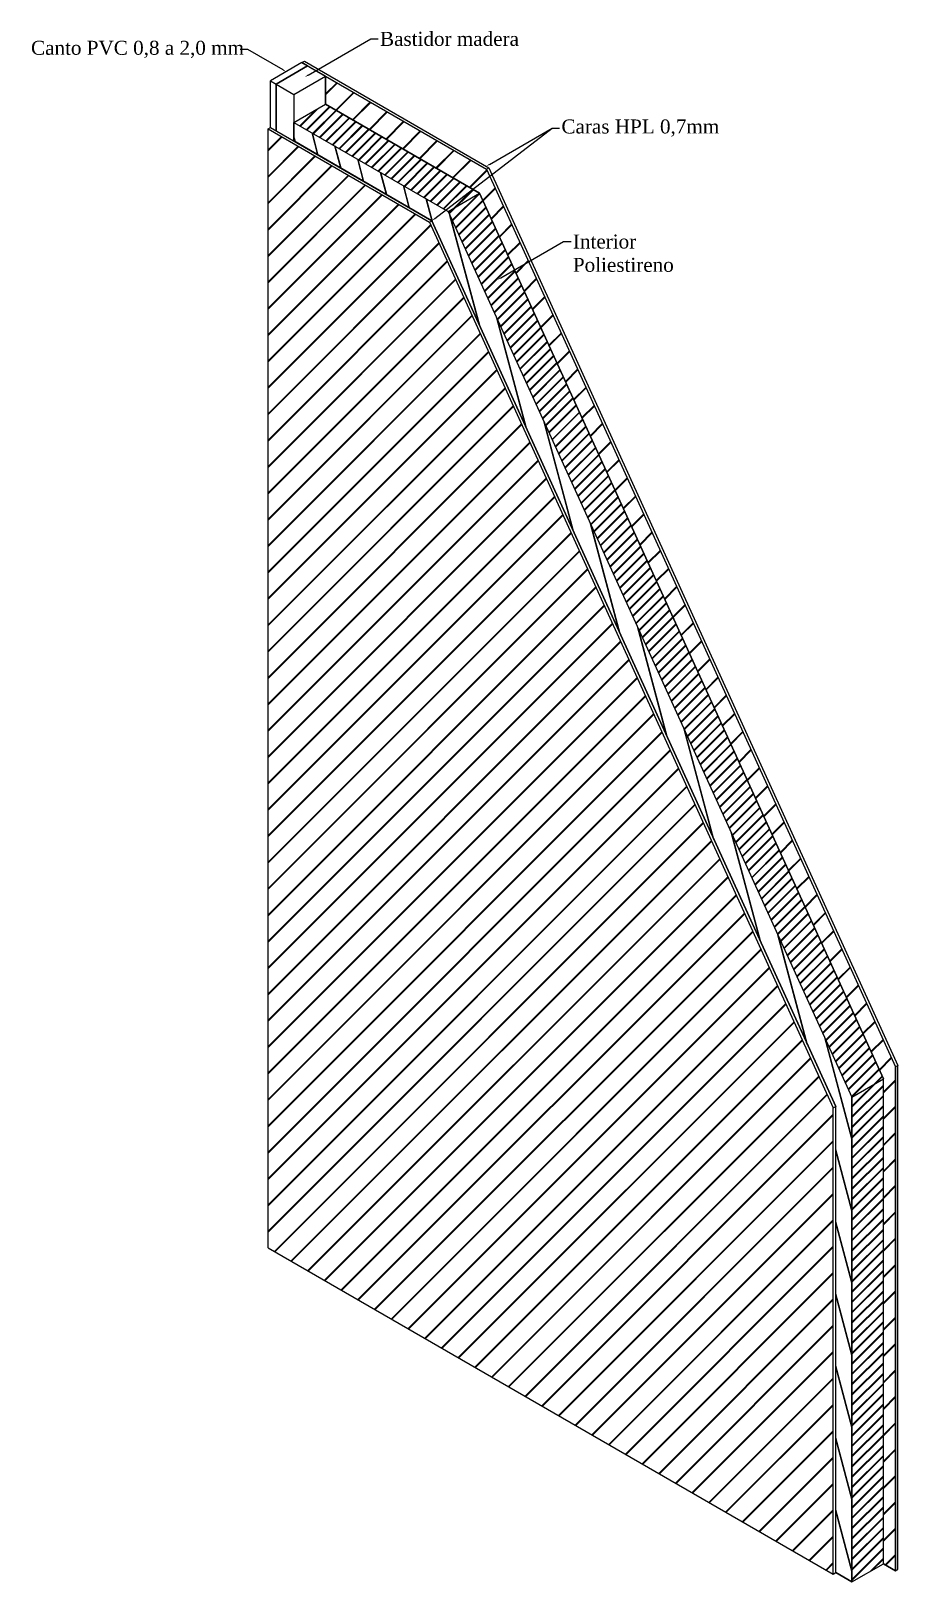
# Model space of a CAD drawing. Header units: millimetres. Extents: x 375 to 19686, y 637 to 5744.
# Drawn here: x 18756 to 19686, y 3907 to 5571 of the extents above; entities that cross this region are included whole.
import ezdxf
from ezdxf import colors
from ezdxf.entities.mleader import LeaderData, LeaderLine
from ezdxf.math import Vec2, Vec3

# ---------------------------------------------------------------- set-up
doc = ezdxf.new("R2010")
doc.units = ezdxf.units.MM
doc.layers.add('auxiliares', color=10, linetype='Continuous')
doc.styles.add('Anotativo', font='txt.shx')
doc.styles.get("Standard").update_dxf_attribs({"font": 'txt.shx'})

msp = doc.modelspace()

# ---------------------------------------------------------------- hatches: boundary and pattern name
at = {"true_color": 0x636466}
h = msp.add_hatch(dxfattribs=at)
h.set_pattern_fill('JIS_LC_20A', color=251)
h.set_pattern_definition([(45, (19071.543, 3919.309), (-14.14214, 14.14214), []), (45, (19072.543, 3919.309), (-14.14214, 14.14214), [])])
h.paths.add_polyline_path([(19071.543, 5492.309), (19071.543, 5522.309), (19244.159, 5422.648), (19682.957, 4459.958), (19682.957, 3919.309), (19669.966, 3926.809), (19669.966, 4446.809), (19236.953, 5396.809)])
h = msp.add_hatch(dxfattribs=at)
h.set_pattern_fill('JIS_LC_8A', color=251)
h.set_pattern_definition([(45, (19037.768, 3907.309), (-5.515433, 5.515433), []), (45, (19038.768, 3907.309), (-5.515433, 5.515433), [])])
h.paths.add_polyline_path([(19203.179, 5377.309), (19636.191, 4427.309), (19669.966, 4446.809), (19236.953, 5396.809)])
h.paths.add_polyline_path([(19037.768, 5472.809), (19203.179, 5377.309), (19236.953, 5396.809), (19071.543, 5492.309)])
h.paths.add_polyline_path([(19636.191, 4427.309), (19636.191, 3907.309), (19669.966, 3926.809), (19669.966, 4446.809)])
h = msp.add_hatch(dxfattribs=at)
h.set_pattern_fill('JIS_LC_20', color=251, angle=60)
h.set_pattern_definition([(105, (20288.254, 3185.34), (-19.31852, -5.17638), []), (105, (20288.454, 3185.687), (-19.31852, -5.17638), [])])
h.paths.add_polyline_path([(19037.768, 5452.809), (19185.858, 5367.309), (19618.871, 4417.309), (19618.871, 3917.309), (19636.191, 3907.309), (19636.191, 4427.309), (19203.179, 5377.309), (19037.768, 5472.809)])
h = msp.add_hatch(dxfattribs=at)
h.set_pattern_fill('JIS_LC_20A', color=251)
h.set_pattern_definition([(45, (19010.055, 3915.809), (-14.14214, 14.14214), []), (45, (19011.055, 3915.809), (-14.14214, 14.14214), [])])
h.paths.add_polyline_path([(19010.055, 4265.809), (19010.055, 5465.809), (19183.26, 5365.809), (19616.273, 4415.809), (19616.273, 3915.809)])

# ---------------------------------------------------------------- linework, layer by layer
for p, q in [((19046.428, 5536.809), (19012.653, 5517.309)), ((19018.715, 5513.809), (19052.49, 5533.309)), ((19052.49, 5533.309), (19018.715, 5513.809)), ((19046.428, 5536.809), (19049.026, 5538.309)), ((19052.49, 5533.309), (19046.428, 5536.809)), ((19046.428, 5536.809), (19244.159, 5422.648)), ((19049.026, 5538.309), (19246.758, 5424.148)), ((19071.543, 5522.309), (19052.49, 5533.309)), ((19012.653, 5467.309), (19012.653, 5517.309)), ((19012.653, 5517.309), (19018.715, 5513.809)), ((19018.715, 5513.809), (19018.715, 5463.809)), ((19018.715, 5463.809), (19018.715, 5513.809)), ((19018.715, 5513.809), (19037.768, 5502.809)), ((19037.768, 5502.809), (19071.543, 5522.309)), ((19071.543, 5522.309), (19071.543, 5492.309)), ((19037.768, 5502.809), (19037.768, 5452.809)), ((19037.768, 5472.809), (19071.543, 5492.309)), ((19071.543, 5492.309), (19236.953, 5396.809)), ((19037.768, 5472.809), (19203.179, 5377.309)), ((19010.055, 5465.809), (19012.653, 5467.309)), ((19010.055, 4265.809), (19010.055, 5465.809)), ((19010.055, 5465.809), (19183.26, 5365.809)), ((19012.653, 5467.309), (19185.858, 5367.309)), ((19244.159, 5422.648), (19246.758, 5424.148)), ((19246.758, 5424.148), (19685.674, 4461.196)), ((19244.159, 5422.648), (19682.957, 4459.958)), ((19203.179, 5377.309), (19236.953, 5396.809)), ((19236.953, 5396.809), (19669.966, 4446.809)), ((19203.179, 5377.309), (19636.191, 4427.309)), ((19183.26, 5365.809), (19185.858, 5367.309)), ((19183.26, 5365.809), (19616.273, 4415.809)), ((19185.858, 5367.309), (19618.871, 4417.309)), ((19682.957, 4459.958), (19685.674, 4461.196)), ((19682.957, 3919.309), (19682.957, 4459.958)), ((19685.674, 3920.547), (19685.674, 4461.196)), ((19636.191, 4427.309), (19669.966, 4446.809)), ((19669.966, 3926.809), (19669.966, 4446.809)), ((19636.191, 3907.309), (19636.191, 4427.309)), ((19616.273, 4415.809), (19618.871, 4417.309)), ((19616.273, 3915.809), (19616.273, 4415.809)), ((19618.871, 3917.309), (19618.871, 4417.309)), ((19010.055, 4265.809), (19616.273, 3915.809)), ((19636.191, 3907.309), (19669.966, 3926.809)), ((19669.966, 3926.809), (19682.957, 3919.309)), ((19616.273, 3915.809), (19618.871, 3917.309)), ((19618.871, 3917.309), (19636.191, 3907.309)), ((19682.957, 3919.309), (19685.674, 3920.547))]:
    msp.add_line(p, q)
for points in [[(19071.543, 5492.309), (19071.543, 5522.309), (19244.159, 5422.648), (19682.957, 4459.958), (19682.957, 3919.309), (19669.966, 3926.809), (19669.966, 4446.809), (19236.953, 5396.809), (19071.543, 5492.309)], [(19037.768, 5452.809), (19037.768, 5472.809), (19203.179, 5377.309), (19636.191, 4427.309), (19636.191, 3907.309), (19618.871, 3917.309), (19618.871, 4417.309), (19185.858, 5367.309), (19037.768, 5452.809), (19037.768, 5472.809)], [(19037.768, 5452.809), (19037.768, 5472.809), (19203.179, 5377.309), (19636.191, 4427.309), (19636.191, 3907.309), (19618.871, 3917.309), (19618.871, 4417.309), (19185.858, 5367.309), (19037.768, 5452.809), (19037.768, 5472.809)]]:
    msp.add_lwpolyline(points)

# ---------------------------------------------------------------- leaders
at = {"layer": 'auxiliares'}
ml = msp.add_multileader_mtext('Standard', dxfattribs=at)
ml.set_content('{\\fTimes New Roman|b0|i0|c0|p18;\\C3;Canto PVC 0,8 a 2,0 mm}', color=256)
ml.set_leader_properties()
ml.build(insert=Vec2(0, 0))
ctx = ml.context
ctx.base_point, ctx.char_height, ctx.plane_origin = Vec3(18753.785, 5550.914), 15, Vec3(19029.54, 5527.059)
notes = []
notes.append((ctx, [(0, (1, 1, 0), (18988.222, 5550.914), (-1, 0), 8, [(0, [(19029.54, 5527.059)], 256, [])])]))
ctx.mtext.insert, ctx.mtext.flow_direction = Vec3(18755.785, 5560.258), 5
ml = msp.add_multileader_mtext('Standard', dxfattribs=at)
ml.set_content('{\\fTimes New Roman|b0|i0|c0|p18;\\C3;Bastidor madera}', color=256, style='Anotativo')
ml.set_leader_properties()
ml.build(insert=Vec2(0, 0))
ctx = ml.context
ctx.base_point, ctx.char_height, ctx.plane_origin = Vec3(19128.088, 5562.201), 15, Vec3(19049.415, 5521.398)
notes.append((ctx, [(0, (1, 1, 0), (19120.088, 5562.201), (1, 0), 8, [(0, [(19049.415, 5521.398)], 256, [])])]))
ctx.mtext.insert, ctx.mtext.flow_direction = Vec3(19130.088, 5569.853), 5
ml = msp.add_multileader_mtext('Standard', dxfattribs=at)
ml.set_content('{\\fTimes New Roman|b0|i0|c0|p18;\\C3;Caras HPL 0,7mm}', color=256, style='Anotativo')
ml.set_leader_properties()
ml.build(insert=Vec2(0, 0))
ctx = ml.context
ctx.base_point, ctx.char_height, ctx.plane_origin = Vec3(19322.694, 5466.531), 15, Vec3(19244.021, 5425.728)
notes.append((ctx, [(0, (1, 1, 0), (19314.694, 5466.531), (1, 0), 8, [(0, [(19244.021, 5425.728)], 256, [])])]))
ctx.mtext.insert, ctx.mtext.flow_direction = Vec3(19324.694, 5475.875), 5
ml = msp.add_multileader_mtext('Standard', dxfattribs=at)
ml.set_content('', color=256)
ml.set_leader_properties()
ml.build(insert=Vec2(0, 0))
ctx = ml.context
ctx.base_point, ctx.plane_origin = Vec3(19322.694, 5466.531), Vec3(19185.858, 5367.309)
notes.append((ctx, [(0, (1, 1, 0), (19314.694, 5466.531), (1, 0), 8, [(0, [(19185.858, 5367.309)], 256, [])])]))
ctx.mtext.insert, ctx.mtext.flow_direction = Vec3(19324.694, 5468.531), 5
ml = msp.add_multileader_mtext('Standard', dxfattribs=at)
ml.set_content('{\\fTimes New Roman|b0|i0|c0|p18;\\C3;Interior \\PPoliestireno}', color=256, style='Anotativo')
ml.set_leader_properties()
ml.build(insert=Vec2(0, 0))
ctx = ml.context
ctx.base_point, ctx.char_height, ctx.plane_origin = Vec3(19334.984, 5344.829), 15, Vec3(19256.311, 5304.026)
notes.append((ctx, [(0, (1, 1, 0), (19326.984, 5344.829), (1, 0), 8, [(0, [(19256.311, 5304.026)], 256, [])])]))
ctx.mtext.insert, ctx.mtext.flow_direction = Vec3(19336.984, 5352.481), 5
for ctx, leaders in notes:
    for number, flags, end, landing, length, lines in leaders:
        leader = LeaderData()
        leader.index, (leader.has_last_leader_line, leader.has_dogleg_vector, leader.attachment_direction) = number, flags
        leader.last_leader_point, leader.dogleg_vector, leader.dogleg_length = Vec3(end), Vec3(landing), length
        for number, points, colour, breaks in lines:
            line = LeaderLine()
            line.index, line.vertices, line.color, line.breaks = number, Vec3.list(points), colors.encode_raw_color(colour), breaks
            leader.lines.append(line)
        ctx.leaders.append(leader)

doc.saveas('drawing.dxf')
